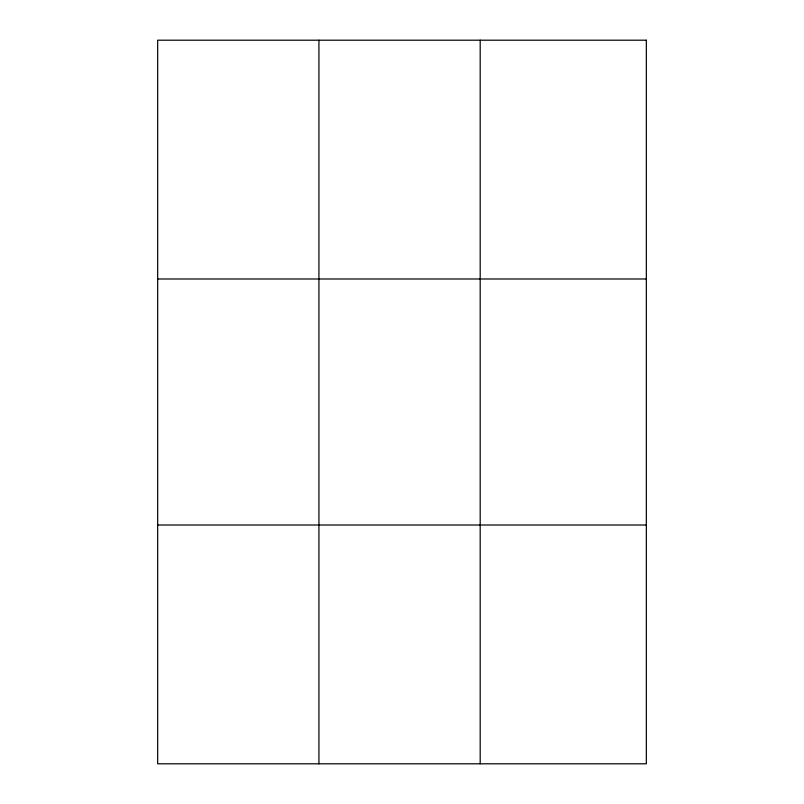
<?xml version="1.0" encoding="UTF-8"?>
<svg xmlns="http://www.w3.org/2000/svg" width="804" height="804" viewBox="0 0 804 804"><rect width="100%" height="100%" fill="white"/><g stroke="black" fill="none" stroke-linecap="round" stroke-linejoin="round"><path stroke-width="1.21" d="M318.927 763.8L318.927 40.2M480.189 763.8L480.189 40.2M157.664 278.988L646.336 278.988M157.664 525.012L646.336 525.012M646.336 40.2L646.336 763.8L157.664 763.8L157.664 40.2L646.336 40.2"/></g></svg>
